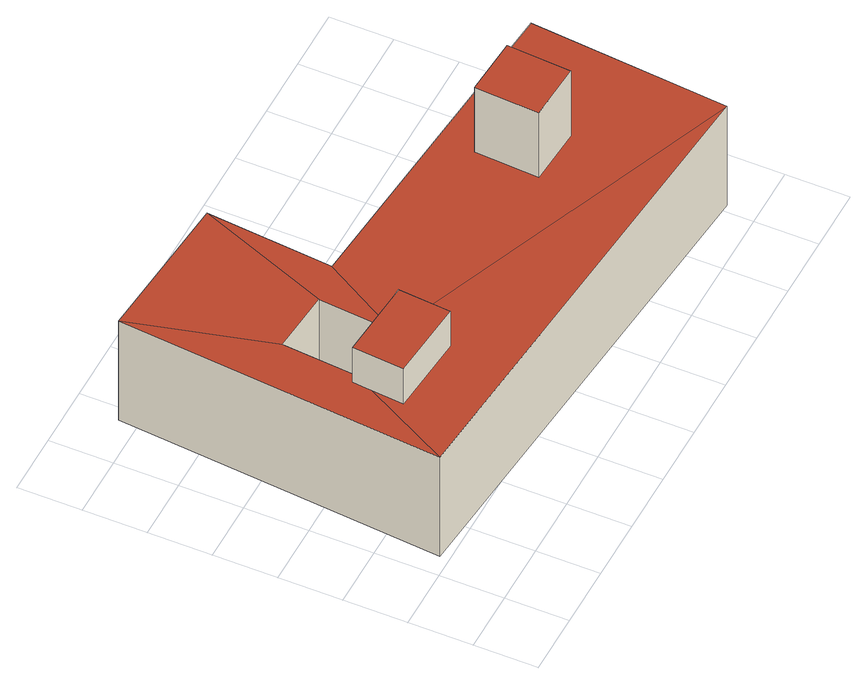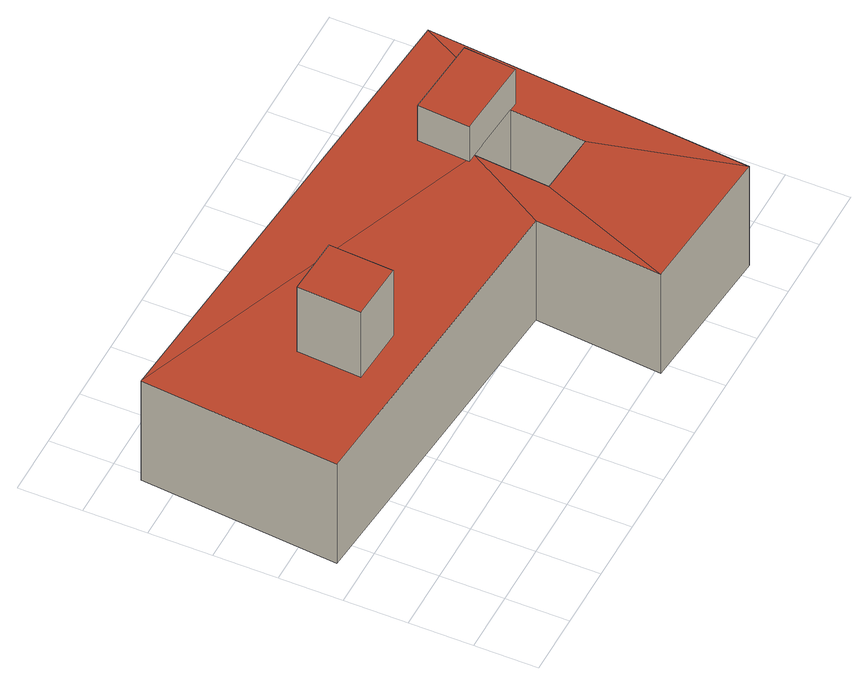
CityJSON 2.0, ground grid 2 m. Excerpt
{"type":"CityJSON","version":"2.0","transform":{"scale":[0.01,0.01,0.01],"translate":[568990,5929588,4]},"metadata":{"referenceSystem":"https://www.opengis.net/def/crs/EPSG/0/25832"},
"CityObjects":{
"building1":{"type":"Building","attributes":{"Grundfläche 2D":"112.809228","Grundhöhe NN":"4.760"},"children":["building1-1","building1-2"],"geometry":[{"type":"Solid","lod":"3","boundaries":[[[[0,1,2,3,4]],[[5,1,0,6]],[[2,7,8,9,4,3]],[[8,7,10,11,9]],[[11,5,6,9]],[[12,13,2,1]],[[13,14,7,2]],[[14,15,10,7]],[[15,16,11,10]],[[16,17,5,11]],[[17,12,1,5]],[[18,19,4,9]],[[20,18,9,6]],[[21,20,6,0]],[[19,21,0,4]],[[13,12,17,16,15,14],[19,18,20,21]]]],"semantics":{"surfaces":[{"type":"RoofSurface"},{"type":"WallSurface"},{"type":"GroundSurface"}],"values":[[0,0,0,0,0,1,1,1,1,1,1,1,1,1,1,2]]}}]},
"building1-1":{"type":"BuildingInstallation","parents":["building1"],"geometry":[{"type":"MultiSurface","lod":"3","boundaries":[[[22,23,24,25]],[[25,24,26,27]],[[22,25,27,28]],[[23,22,28,29]],[[24,23,29,26]]],"semantics":{"surfaces":[{"type":"RoofSurface"},{"type":"WallSurface"}],"values":[0,1,1,1,1]}}]},
"building1-2":{"type":"BuildingInstallation","parents":["building1"],"geometry":[{"type":"MultiSurface","lod":"3","boundaries":[[[30,31,32,33,34]],[[35,32,31,36,3]],[[33,32,35,37]],[[8,38,34,33,37]],[[38,9,4,36,31,30,34]]],"semantics":{"surfaces":[{"type":"RoofSurface"},{"type":"WallSurface"}],"values":[0,1,1,1,1]}}]}
},
"vertices":[
[268,809,475],[157,1259,472],[68,231,472],[216,511,475],[249,571,475],[635,1217,472],[468,793,475],[1625,95,472],[477,544,475],[448,555,475],[1680,722,472],[600,816,472],[157,1259,76],[68,231,76],[1625,95,76],[1680,722,76],[600,816,76],[635,1217,76],[448,555,76],[249,571,76],[468,793,76],[268,809,76],
[1337,436,731],[1350,638,731],[1166,650,731],[1154,447,731],[1166,650,472],[1154,447,472],[1337,436,472],[1350,638,472],
[448,555,613],[221,573,613],[208,409,613],[464,388,613],[477,553,613],[208,409,474],[221,573,475],[464,388,474],[477,553,475]
]}
